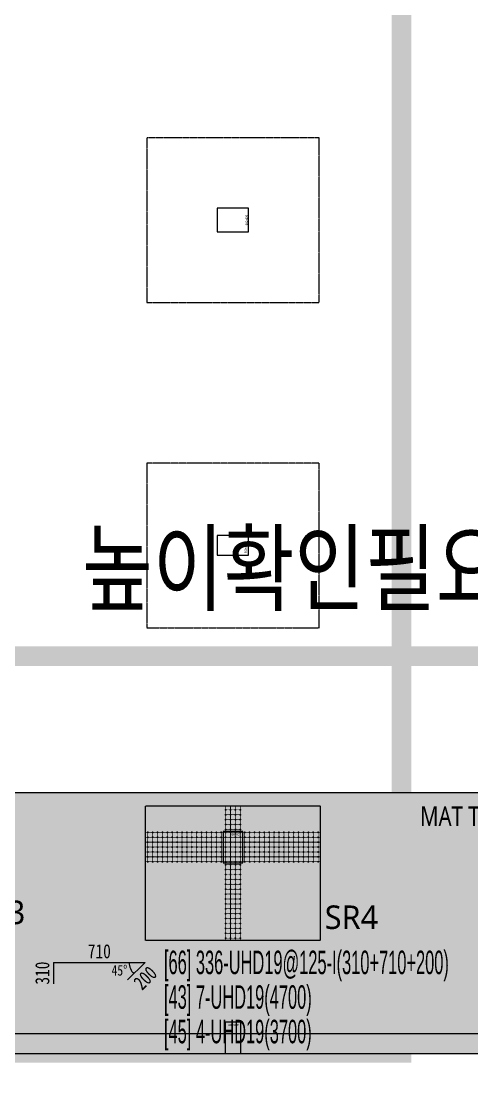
# Model space of a CAD drawing. Header units: millimetres. Extents: x 91591 to 1353697, y 75729 to 160586.
# Drawn here: x 1015871 to 1027379, y 89901 to 116891 of the extents above; entities that cross this region are included whole.
import ezdxf
from ezdxf.enums import TextEntityAlignment as Align

# ---------------------------------------------------------------- set-up
doc = ezdxf.new("R2010")
doc.units = ezdxf.units.MM
for name, pattern in [('H', [1.3, 0.8, -0.5]), ('HID', [2.5, 1.5, -1]), ('HIDDEN', [0.375, 0.25, -0.125])]:
    doc.linetypes.add(name, pattern=pattern)
for name, color, linetype in [('-S_CE', 61, 'Continuous'), ('-S_F', 7, 'Continuous'), ('8', 8, 'Continuous'), ('NX_BarShape', 7, 'Continuous'), ('NX_BARTXT', 7, 'Continuous'), ('NX_D19', 4, 'Continuous'), ('S-FND-TEXT', 7, 'Continuous'), ('S-FND_OUTLINE_지하주차장 기초', 4, 'HID'), ('S-HAT', 252, 'Continuous'), ('S_FND-전단보강-기초 스터럽 표현', 6, 'Continuous'), ('S_FND-전단보강-기초주근 표현', 1, 'Continuous'), ('XR-지하주차장$0$A-CON', 2, 'Continuous'), ('XR-지하주차장$0$AA-COL', 2, 'Continuous'), ('기초', 7, 'Continuous')]:
    doc.layers.add(name, color=color, linetype=linetype)
doc.layers.add('DEFPOINT', color=142, linetype='Continuous', plot=False)
doc.styles.add('BarSetTxt', font='Arial.ttf', dxfattribs={"width": 0.4, "height": 353.85})
doc.styles.add('EST', font='')
doc.styles.add('XR-지하주차장$0$Standard', font='arial.ttf')
doc.styles.add('맑은고딕', font='malgun.ttf')
doc.styles.get('EST').set_extended_font_data('HYHeadLine-Medium')

# ---------------------------------------------------------------- blocks, each defined once
blk = doc.blocks.new('zw$D357')
at = {"layer": 'S-HAT'}
h = blk.add_hatch(dxfattribs=at)
h.set_pattern_fill('GRASS', color=256, scale=20)
h.set_pattern_definition([(90, (-331308.68, 2741039.9), (-359.21, 359.21), [95.25, -623.17]), (45, (-331308.7, 2741039.9), (-359.210245, 359.210245), [95.25, -412.75]), (135, (-331308.7, 2741039.9), (-359.210245, -359.210245), [95.25, -412.75])])
h.paths.add_polyline_path([(-65008, -55192), (-61014, -48545), (-9370, -48545), (-5377, -55192)])
at = {"layer": '-S_F', "linetype": 'HIDDEN', "lineweight": -3}
for points in [[(-19610, -31828), (-19610, -36028), (-15210, -36028), (-15210, -31828)], [(-19608, -40128), (-19608, -44328), (-15208, -44328), (-15208, -40128)]]:
    blk.add_lwpolyline(points, close=True, dxfattribs=at)
at = {"layer": 'S-FND_OUTLINE_지하주차장 기초'}
blk.add_lwpolyline([(-9370, -48545), (-61014, -48545), (-65008, -55192), (-5377, -55192)], close=True, dxfattribs=at)
at = {"layer": 'XR-지하주차장$0$A-CON'}
for p, q in [((-2750, -54692), (-36610, -54692)), ((-70457, -55192), (0, -55192))]:
    blk.add_line(p, q, dxfattribs=at)
at = {"layer": 'XR-지하주차장$0$AA-COL'}
for points in [[(-17010, -34227), (-17010, -33627), (-17810, -33627), (-17810, -34227)], [(-17010, -42477), (-17010, -41977), (-17810, -41977), (-17810, -42477)], [(-17160, -49527), (-17660, -49527), (-17660, -50327), (-17160, -50327)], [(-17210, -54392), (-17610, -54392), (-17610, -55192), (-17210, -55192)]]:
    blk.add_lwpolyline(points, close=True, dxfattribs=at)
at = {"layer": '기초', "color": 6, "linetype": 'HID', "ltscale": 3, "const_width": 500}
blk.add_lwpolyline([(-56498, -55179), (-56498, -13109), (-51183, -13099), (-51183, -15035), (-51183, -15035), (-51183, -15047), (-37285, -15025), (-37298, -6685), (-14910, -6684), (-14910, -24464), (-14910, -24464), (-14910, -24477), (-13109, -24477), (-13109, -55179)], close=True, dxfattribs=at)
at = {"layer": 'Defpoints', "color": 1, "style": 'XR-지하주차장$0$Standard'}
blk.add_text('600x800', height=50, rotation=90, dxfattribs=at).set_placement((-17060, -33927), align=Align.MIDDLE)
at = {"layer": 'Defpoints', "style": 'XR-지하주차장$0$Standard'}
for s, rotation, p in [('500x800', 90, (-17060, -42427)), ('500x800', 180, (-17210, -49577)), ('400x800', 180, (-17260, -54442))]:
    blk.add_text(s, height=50, rotation=rotation, dxfattribs=at).set_placement(p)
blk = doc.blocks.new('zw$B4B4')
at = {"layer": '-S_CE', "linetype": 'H', "lineweight": -2}
blk.add_lwpolyline([(23064.3, -3245.9), (27524.3, -3245.9), (27524.3, -6675.9), (23064.3, -6675.9)], close=True, dxfattribs=at)
blk.add_lwpolyline([(23064.3, -3245.9), (27524.3, -3245.9), (27524.3, -6675.9), (23064.3, -6675.9)], close=True, dxfattribs=at)
at = {"layer": 'S_FND-전단보강-기초 스터럽 표현', "color": 6, "linetype": 'H', "lineweight": -3, "ltscale": 0.2, "const_width": 16}
for points in [[(25086.8, -3345.9), (25501.8, -3345.9)], [(25086.8, -3470.9), (25501.8, -3470.9)], [(25086.8, -3595.9), (25501.8, -3595.9)], [(25086.8, -3720.9), (25501.8, -3720.9)], [(23119.3, -4690.9), (23119.3, -3900.9)], [(23244.3, -4690.9), (23244.3, -3900.9)], [(23369.3, -4690.9), (23369.3, -3900.9)], [(23494.3, -4690.9), (23494.3, -3900.9)], [(23619.3, -4690.9), (23619.3, -3900.9)], [(23744.3, -4690.9), (23744.3, -3900.9)], [(23869.3, -4690.9), (23869.3, -3900.9)], [(23994.3, -4690.9), (23994.3, -3900.9)], [(24119.3, -4690.9), (24119.3, -3900.9)], [(24244.3, -4690.9), (24244.3, -3900.9)], [(24369.3, -4690.9), (24369.3, -3900.9)], [(24494.3, -4690.9), (24494.3, -3900.9)], [(24619.3, -4690.9), (24619.3, -3900.9)], [(24744.3, -4690.9), (24744.3, -3900.9)], [(24869.3, -4690.9), (24869.3, -3900.9)], [(24994.3, -4690.9), (24994.3, -3900.9)], [(25086.8, -3845.9), (25501.8, -3845.9)], [(25594.3, -3900.9), (25594.3, -4690.9)], [(25719.3, -3900.9), (25719.3, -4690.9)], [(25844.3, -3900.9), (25844.3, -4690.9)], [(25969.3, -3900.9), (25969.3, -4690.9)], [(26094.3, -3900.9), (26094.3, -4690.9)], [(26219.3, -3900.9), (26219.3, -4690.9)], [(26344.3, -3900.9), (26344.3, -4690.9)], [(26469.3, -3900.9), (26469.3, -4690.9)], [(26594.3, -3900.9), (26594.3, -4690.9)], [(26719.3, -3900.9), (26719.3, -4690.9)], [(26844.3, -3900.9), (26844.3, -4690.9)], [(26969.3, -3900.9), (26969.3, -4690.9)], [(27094.3, -3900.9), (27094.3, -4690.9)], [(27219.3, -3900.9), (27219.3, -4690.9)], [(27344.3, -3900.9), (27344.3, -4690.9)], [(27469.3, -3900.9), (27469.3, -4690.9)], [(25501.8, -4745.9), (25086.8, -4745.9)], [(25501.8, -4870.9), (25086.8, -4870.9)], [(25501.8, -4995.9), (25086.8, -4995.9)], [(25501.8, -5120.9), (25086.8, -5120.9)], [(25501.8, -5245.9), (25086.8, -5245.9)], [(25501.8, -5370.9), (25086.8, -5370.9)], [(25501.8, -5495.9), (25086.8, -5495.9)], [(25501.8, -5620.9), (25086.8, -5620.9)], [(25501.8, -5745.9), (25086.8, -5745.9)], [(25501.8, -5870.9), (25086.8, -5870.9)], [(25501.8, -5995.9), (25086.8, -5995.9)], [(25501.8, -6120.9), (25086.8, -6120.9)], [(25501.8, -6245.9), (25086.8, -6245.9)], [(25501.8, -6370.9), (25086.8, -6370.9)], [(25501.8, -6495.9), (25086.8, -6495.9)], [(25501.8, -6620.9), (25086.8, -6620.9)]]:
    blk.add_lwpolyline(points, dxfattribs=at)
at = {"layer": 'S_FND-전단보강-기초주근 표현', "linetype": 'ByBlock', "lineweight": -2, "const_width": 19}
for points in [[(25106.8, -6675.9), (25106.8, -3245.9)], [(25231.8, -6675.9), (25231.8, -3245.9)], [(25356.8, -6675.9), (25356.8, -3245.9)], [(25481.8, -6675.9), (25481.8, -3245.9)]]:
    blk.add_lwpolyline(points, dxfattribs=at)
at = {"layer": 'S_FND-전단보강-기초주근 표현', "lineweight": -3, "const_width": 19}
for points in [[(27524.3, -3920.9), (23064.3, -3920.9)], [(27524.3, -4045.9), (23064.3, -4045.9)], [(27524.3, -4170.9), (23064.3, -4170.9)], [(27524.3, -4295.9), (23064.3, -4295.9)], [(27524.3, -4420.9), (23064.3, -4420.9)], [(27524.3, -4545.9), (23064.3, -4545.9)], [(27524.3, -4670.9), (23064.3, -4670.9)]]:
    blk.add_lwpolyline(points, dxfattribs=at)
blk = doc.blocks.new('zw$60B5')
at = {"layer": 'S-FND-TEXT', "linetype": 'ByBlock', "lineweight": -2, "style": '맑은고딕'}
for s, p in [('SR3', (23466, -8118)), ('SR4', (32475, -8240))]:
    blk.add_text(s, height=600, rotation=360, dxfattribs=at).set_placement(p, align=Align.MIDDLE_CENTER)
blk = doc.blocks.new('2026-3-27-16-34-14-0-Shape1009+310+710+200+45')
at = {"layer": 'NX_BarShape', "color": 7}
for p, q in [((750, 666.666667), (750, 366.666667)), ((750, 666.666667), (2050, 666.666667)), ((2050, 666.666667), (1801.772331, 419.92181))]:
    blk.add_line(p, q, dxfattribs=at)
at = {"layer": 'NX_BarShape', "color": 3}
blk.add_arc((2050, 666.666667), 226.930561, 180.0000198478, 224.8283523304, dxfattribs=at)
at = {"layer": 'NX_BarShape', "color": 7, "width": 0.8}
blk.add_text('710', height=200, dxfattribs=at).set_placement((1400, 666.666667), align=Align.BOTTOM_CENTER)
blk.add_text('310', height=200, rotation=90, dxfattribs=at).set_placement((750, 516.666667), align=Align.BOTTOM_CENTER)
at = {"layer": 'NX_BarShape', "color": 3, "width": 0.8}
blk.add_text('45°', height=150, dxfattribs=at).set_placement((1797.543224, 630.931571), align=Align.TOP_RIGHT)
at = {"layer": 'NX_BarShape', "color": 7, "width": 0.8}
blk.add_text('200', height=200, rotation=45, dxfattribs=at).set_placement((1979.778286, 519.725718), align=Align.TOP_CENTER)
blk = doc.blocks.new('2026-3-27-16-34-14-0-0')
at = {"layer": 'NX_BarShape'}
blk.add_blockref('2026-3-27-16-34-14-0-Shape1009+310+710+200+45', (0, 0), dxfattribs=at)

msp = doc.modelspace()

# ---------------------------------------------------------------- linework, layer by layer
at = {"layer": 'DEFPOINT', "color": 1, "const_width": 500}
msp.add_lwpolyline([(979316.3, 100684.5), (1030201, 100684.5), (1030201, 87195.1), (979316.3, 87195.1)], close=True, dxfattribs=at)
at = {"layer": 'NX_D19', "color": 4, "const_width": 25}
for points in [[(1021079.4, 96765.2, 1), (1021104.4, 96765.2, 1), (1021079.4, 96765.2)], [(1021079.4, 96640.2, 1), (1021104.4, 96640.2, 1), (1021079.4, 96640.2)], [(1021204.4, 96765.2, 1), (1021229.4, 96765.2, 1), (1021204.4, 96765.2)], [(1021204.4, 96640.2, 1), (1021229.4, 96640.2, 1), (1021204.4, 96640.2)], [(1021329.4, 96765.2, 1), (1021354.4, 96765.2, 1), (1021329.4, 96765.2)], [(1021329.4, 96640.2, 1), (1021354.4, 96640.2, 1), (1021329.4, 96640.2)], [(1021454.4, 96765.2, 1), (1021479.4, 96765.2, 1), (1021454.4, 96765.2)], [(1021454.4, 96640.2, 1), (1021479.4, 96640.2, 1), (1021454.4, 96640.2)], [(1021079.4, 96515.2, 1), (1021104.4, 96515.2, 1), (1021079.4, 96515.2)], [(1021079.4, 96390.2, 1), (1021104.4, 96390.2, 1), (1021079.4, 96390.2)], [(1021204.4, 96515.2, 1), (1021229.4, 96515.2, 1), (1021204.4, 96515.2)], [(1021204.4, 96390.2, 1), (1021229.4, 96390.2, 1), (1021204.4, 96390.2)], [(1021329.4, 96515.2, 1), (1021354.4, 96515.2, 1), (1021329.4, 96515.2)], [(1021329.4, 96390.2, 1), (1021354.4, 96390.2, 1), (1021329.4, 96390.2)], [(1021454.4, 96515.2, 1), (1021479.4, 96515.2, 1), (1021454.4, 96515.2)], [(1021454.4, 96390.2, 1), (1021479.4, 96390.2, 1), (1021454.4, 96390.2)], [(1019091.9, 96190.2, 1), (1019116.9, 96190.2, 1), (1019091.9, 96190.2)], [(1019091.9, 96065.2, 1), (1019116.9, 96065.2, 1), (1019091.9, 96065.2)], [(1019216.9, 96190.2, 1), (1019241.9, 96190.2, 1), (1019216.9, 96190.2)], [(1019216.9, 96065.2, 1), (1019241.9, 96065.2, 1), (1019216.9, 96065.2)], [(1019341.9, 96190.2, 1), (1019366.9, 96190.2, 1), (1019341.9, 96190.2)], [(1019341.9, 96065.2, 1), (1019366.9, 96065.2, 1), (1019341.9, 96065.2)], [(1019466.9, 96190.2, 1), (1019491.9, 96190.2, 1), (1019466.9, 96190.2)], [(1019466.9, 96065.2, 1), (1019491.9, 96065.2, 1), (1019466.9, 96065.2)], [(1019591.9, 96190.2, 1), (1019616.9, 96190.2, 1), (1019591.9, 96190.2)], [(1019591.9, 96065.2, 1), (1019616.9, 96065.2, 1), (1019591.9, 96065.2)], [(1019716.9, 96190.2, 1), (1019741.9, 96190.2, 1), (1019716.9, 96190.2)], [(1019716.9, 96065.2, 1), (1019741.9, 96065.2, 1), (1019716.9, 96065.2)], [(1019841.9, 96190.2, 1), (1019866.9, 96190.2, 1), (1019841.9, 96190.2)], [(1019841.9, 96065.2, 1), (1019866.9, 96065.2, 1), (1019841.9, 96065.2)], [(1019966.9, 96190.2, 1), (1019991.9, 96190.2, 1), (1019966.9, 96190.2)], [(1019966.9, 96065.2, 1), (1019991.9, 96065.2, 1), (1019966.9, 96065.2)], [(1020091.9, 96190.2, 1), (1020116.9, 96190.2, 1), (1020091.9, 96190.2)], [(1020091.9, 96065.2, 1), (1020116.9, 96065.2, 1), (1020091.9, 96065.2)], [(1020216.9, 96190.2, 1), (1020241.9, 96190.2, 1), (1020216.9, 96190.2)], [(1020216.9, 96065.2, 1), (1020241.9, 96065.2, 1), (1020216.9, 96065.2)], [(1020341.9, 96190.2, 1), (1020366.9, 96190.2, 1), (1020341.9, 96190.2)], [(1020341.9, 96065.2, 1), (1020366.9, 96065.2, 1), (1020341.9, 96065.2)], [(1020466.9, 96190.2, 1), (1020491.9, 96190.2, 1), (1020466.9, 96190.2)], [(1020466.9, 96065.2, 1), (1020491.9, 96065.2, 1), (1020466.9, 96065.2)], [(1020591.9, 96190.2, 1), (1020616.9, 96190.2, 1), (1020591.9, 96190.2)], [(1020591.9, 96065.2, 1), (1020616.9, 96065.2, 1), (1020591.9, 96065.2)], [(1020716.9, 96190.2, 1), (1020741.9, 96190.2, 1), (1020716.9, 96190.2)], [(1020716.9, 96065.2, 1), (1020741.9, 96065.2, 1), (1020716.9, 96065.2)], [(1020841.9, 96190.2, 1), (1020866.9, 96190.2, 1), (1020841.9, 96190.2)], [(1020841.9, 96065.2, 1), (1020866.9, 96065.2, 1), (1020841.9, 96065.2)], [(1020966.9, 96190.2, 1), (1020991.9, 96190.2, 1), (1020966.9, 96190.2)], [(1020966.9, 96065.2, 1), (1020991.9, 96065.2, 1), (1020966.9, 96065.2)], [(1021079.4, 96265.2, 1), (1021104.4, 96265.2, 1), (1021079.4, 96265.2)], [(1021079.4, 96190.2, 1), (1021104.4, 96190.2, 1), (1021079.4, 96190.2)], [(1021079.4, 96065.2, 1), (1021104.4, 96065.2, 1), (1021079.4, 96065.2)], [(1021204.4, 96265.2, 1), (1021229.4, 96265.2, 1), (1021204.4, 96265.2)], [(1021204.4, 96190.2, 1), (1021229.4, 96190.2, 1), (1021204.4, 96190.2)], [(1021204.4, 96065.2, 1), (1021229.4, 96065.2, 1), (1021204.4, 96065.2)], [(1021329.4, 96265.2, 1), (1021354.4, 96265.2, 1), (1021329.4, 96265.2)], [(1021329.4, 96190.2, 1), (1021354.4, 96190.2, 1), (1021329.4, 96190.2)], [(1021329.4, 96065.2, 1), (1021354.4, 96065.2, 1), (1021329.4, 96065.2)], [(1021454.4, 96265.2, 1), (1021479.4, 96265.2, 1), (1021454.4, 96265.2)], [(1021454.4, 96190.2, 1), (1021479.4, 96190.2, 1), (1021454.4, 96190.2)], [(1021454.4, 96065.2, 1), (1021479.4, 96065.2, 1), (1021454.4, 96065.2)], [(1021566.9, 96190.2, 1), (1021591.9, 96190.2, 1), (1021566.9, 96190.2)], [(1021566.9, 96065.2, 1), (1021591.9, 96065.2, 1), (1021566.9, 96065.2)], [(1021691.9, 96190.2, 1), (1021716.9, 96190.2, 1), (1021691.9, 96190.2)], [(1021691.9, 96065.2, 1), (1021716.9, 96065.2, 1), (1021691.9, 96065.2)], [(1021816.9, 96190.2, 1), (1021841.9, 96190.2, 1), (1021816.9, 96190.2)], [(1021816.9, 96065.2, 1), (1021841.9, 96065.2, 1), (1021816.9, 96065.2)], [(1021941.9, 96190.2, 1), (1021966.9, 96190.2, 1), (1021941.9, 96190.2)], [(1021941.9, 96065.2, 1), (1021966.9, 96065.2, 1), (1021941.9, 96065.2)], [(1022066.9, 96190.2, 1), (1022091.9, 96190.2, 1), (1022066.9, 96190.2)], [(1022066.9, 96065.2, 1), (1022091.9, 96065.2, 1), (1022066.9, 96065.2)], [(1022191.9, 96190.2, 1), (1022216.9, 96190.2, 1), (1022191.9, 96190.2)], [(1022191.9, 96065.2, 1), (1022216.9, 96065.2, 1), (1022191.9, 96065.2)], [(1022316.9, 96190.2, 1), (1022341.9, 96190.2, 1), (1022316.9, 96190.2)], [(1022316.9, 96065.2, 1), (1022341.9, 96065.2, 1), (1022316.9, 96065.2)], [(1022441.9, 96190.2, 1), (1022466.9, 96190.2, 1), (1022441.9, 96190.2)], [(1022441.9, 96065.2, 1), (1022466.9, 96065.2, 1), (1022441.9, 96065.2)], [(1022566.9, 96190.2, 1), (1022591.9, 96190.2, 1), (1022566.9, 96190.2)], [(1022566.9, 96065.2, 1), (1022591.9, 96065.2, 1), (1022566.9, 96065.2)], [(1022691.9, 96190.2, 1), (1022716.9, 96190.2, 1), (1022691.9, 96190.2)], [(1022691.9, 96065.2, 1), (1022716.9, 96065.2, 1), (1022691.9, 96065.2)], [(1022816.9, 96190.2, 1), (1022841.9, 96190.2, 1), (1022816.9, 96190.2)], [(1022816.9, 96065.2, 1), (1022841.9, 96065.2, 1), (1022816.9, 96065.2)], [(1022941.9, 96190.2, 1), (1022966.9, 96190.2, 1), (1022941.9, 96190.2)], [(1022941.9, 96065.2, 1), (1022966.9, 96065.2, 1), (1022941.9, 96065.2)], [(1023066.9, 96190.2, 1), (1023091.9, 96190.2, 1), (1023066.9, 96190.2)], [(1023066.9, 96065.2, 1), (1023091.9, 96065.2, 1), (1023066.9, 96065.2)], [(1023191.9, 96190.2, 1), (1023216.9, 96190.2, 1), (1023191.9, 96190.2)], [(1023191.9, 96065.2, 1), (1023216.9, 96065.2, 1), (1023191.9, 96065.2)], [(1023316.9, 96190.2, 1), (1023341.9, 96190.2, 1), (1023316.9, 96190.2)], [(1023316.9, 96065.2, 1), (1023341.9, 96065.2, 1), (1023316.9, 96065.2)], [(1023441.9, 96190.2, 1), (1023466.9, 96190.2, 1), (1023441.9, 96190.2)], [(1023441.9, 96065.2, 1), (1023466.9, 96065.2, 1), (1023441.9, 96065.2)], [(1019091.9, 95940.2, 1), (1019116.9, 95940.2, 1), (1019091.9, 95940.2)], [(1019091.9, 95815.2, 1), (1019116.9, 95815.2, 1), (1019091.9, 95815.2)], [(1019216.9, 95940.2, 1), (1019241.9, 95940.2, 1), (1019216.9, 95940.2)], [(1019216.9, 95815.2, 1), (1019241.9, 95815.2, 1), (1019216.9, 95815.2)], [(1019341.9, 95940.2, 1), (1019366.9, 95940.2, 1), (1019341.9, 95940.2)], [(1019341.9, 95815.2, 1), (1019366.9, 95815.2, 1), (1019341.9, 95815.2)], [(1019466.9, 95940.2, 1), (1019491.9, 95940.2, 1), (1019466.9, 95940.2)], [(1019466.9, 95815.2, 1), (1019491.9, 95815.2, 1), (1019466.9, 95815.2)], [(1019591.9, 95940.2, 1), (1019616.9, 95940.2, 1), (1019591.9, 95940.2)], [(1019591.9, 95815.2, 1), (1019616.9, 95815.2, 1), (1019591.9, 95815.2)], [(1019716.9, 95940.2, 1), (1019741.9, 95940.2, 1), (1019716.9, 95940.2)], [(1019716.9, 95815.2, 1), (1019741.9, 95815.2, 1), (1019716.9, 95815.2)], [(1019841.9, 95940.2, 1), (1019866.9, 95940.2, 1), (1019841.9, 95940.2)], [(1019841.9, 95815.2, 1), (1019866.9, 95815.2, 1), (1019841.9, 95815.2)], [(1019966.9, 95940.2, 1), (1019991.9, 95940.2, 1), (1019966.9, 95940.2)], [(1019966.9, 95815.2, 1), (1019991.9, 95815.2, 1), (1019966.9, 95815.2)], [(1020091.9, 95940.2, 1), (1020116.9, 95940.2, 1), (1020091.9, 95940.2)], [(1020091.9, 95815.2, 1), (1020116.9, 95815.2, 1), (1020091.9, 95815.2)], [(1020216.9, 95940.2, 1), (1020241.9, 95940.2, 1), (1020216.9, 95940.2)], [(1020216.9, 95815.2, 1), (1020241.9, 95815.2, 1), (1020216.9, 95815.2)], [(1020341.9, 95940.2, 1), (1020366.9, 95940.2, 1), (1020341.9, 95940.2)], [(1020341.9, 95815.2, 1), (1020366.9, 95815.2, 1), (1020341.9, 95815.2)], [(1020466.9, 95940.2, 1), (1020491.9, 95940.2, 1), (1020466.9, 95940.2)], [(1020466.9, 95815.2, 1), (1020491.9, 95815.2, 1), (1020466.9, 95815.2)], [(1020591.9, 95940.2, 1), (1020616.9, 95940.2, 1), (1020591.9, 95940.2)], [(1020591.9, 95815.2, 1), (1020616.9, 95815.2, 1), (1020591.9, 95815.2)], [(1020716.9, 95940.2, 1), (1020741.9, 95940.2, 1), (1020716.9, 95940.2)], [(1020716.9, 95815.2, 1), (1020741.9, 95815.2, 1), (1020716.9, 95815.2)], [(1020841.9, 95940.2, 1), (1020866.9, 95940.2, 1), (1020841.9, 95940.2)], [(1020841.9, 95815.2, 1), (1020866.9, 95815.2, 1), (1020841.9, 95815.2)], [(1020966.9, 95940.2, 1), (1020991.9, 95940.2, 1), (1020966.9, 95940.2)], [(1020966.9, 95815.2, 1), (1020991.9, 95815.2, 1), (1020966.9, 95815.2)], [(1021079.4, 95940.2, 1), (1021104.4, 95940.2, 1), (1021079.4, 95940.2)], [(1021079.4, 95815.2, 1), (1021104.4, 95815.2, 1), (1021079.4, 95815.2)], [(1021204.4, 95940.2, 1), (1021229.4, 95940.2, 1), (1021204.4, 95940.2)], [(1021204.4, 95815.2, 1), (1021229.4, 95815.2, 1), (1021204.4, 95815.2)], [(1021329.4, 95940.2, 1), (1021354.4, 95940.2, 1), (1021329.4, 95940.2)], [(1021329.4, 95815.2, 1), (1021354.4, 95815.2, 1), (1021329.4, 95815.2)], [(1021454.4, 95940.2, 1), (1021479.4, 95940.2, 1), (1021454.4, 95940.2)], [(1021454.4, 95815.2, 1), (1021479.4, 95815.2, 1), (1021454.4, 95815.2)], [(1021566.9, 95940.2, 1), (1021591.9, 95940.2, 1), (1021566.9, 95940.2)], [(1021566.9, 95815.2, 1), (1021591.9, 95815.2, 1), (1021566.9, 95815.2)], [(1021691.9, 95940.2, 1), (1021716.9, 95940.2, 1), (1021691.9, 95940.2)], [(1021691.9, 95815.2, 1), (1021716.9, 95815.2, 1), (1021691.9, 95815.2)], [(1021816.9, 95940.2, 1), (1021841.9, 95940.2, 1), (1021816.9, 95940.2)], [(1021816.9, 95815.2, 1), (1021841.9, 95815.2, 1), (1021816.9, 95815.2)], [(1021941.9, 95940.2, 1), (1021966.9, 95940.2, 1), (1021941.9, 95940.2)], [(1021941.9, 95815.2, 1), (1021966.9, 95815.2, 1), (1021941.9, 95815.2)], [(1022066.9, 95940.2, 1), (1022091.9, 95940.2, 1), (1022066.9, 95940.2)], [(1022066.9, 95815.2, 1), (1022091.9, 95815.2, 1), (1022066.9, 95815.2)], [(1022191.9, 95940.2, 1), (1022216.9, 95940.2, 1), (1022191.9, 95940.2)], [(1022191.9, 95815.2, 1), (1022216.9, 95815.2, 1), (1022191.9, 95815.2)], [(1022316.9, 95940.2, 1), (1022341.9, 95940.2, 1), (1022316.9, 95940.2)], [(1022316.9, 95815.2, 1), (1022341.9, 95815.2, 1), (1022316.9, 95815.2)], [(1022441.9, 95940.2, 1), (1022466.9, 95940.2, 1), (1022441.9, 95940.2)], [(1022441.9, 95815.2, 1), (1022466.9, 95815.2, 1), (1022441.9, 95815.2)], [(1022566.9, 95940.2, 1), (1022591.9, 95940.2, 1), (1022566.9, 95940.2)], [(1022566.9, 95815.2, 1), (1022591.9, 95815.2, 1), (1022566.9, 95815.2)], [(1022691.9, 95940.2, 1), (1022716.9, 95940.2, 1), (1022691.9, 95940.2)], [(1022691.9, 95815.2, 1), (1022716.9, 95815.2, 1), (1022691.9, 95815.2)], [(1022816.9, 95940.2, 1), (1022841.9, 95940.2, 1), (1022816.9, 95940.2)], [(1022816.9, 95815.2, 1), (1022841.9, 95815.2, 1), (1022816.9, 95815.2)], [(1022941.9, 95940.2, 1), (1022966.9, 95940.2, 1), (1022941.9, 95940.2)], [(1022941.9, 95815.2, 1), (1022966.9, 95815.2, 1), (1022941.9, 95815.2)], [(1023066.9, 95940.2, 1), (1023091.9, 95940.2, 1), (1023066.9, 95940.2)], [(1023066.9, 95815.2, 1), (1023091.9, 95815.2, 1), (1023066.9, 95815.2)], [(1023191.9, 95940.2, 1), (1023216.9, 95940.2, 1), (1023191.9, 95940.2)], [(1023191.9, 95815.2, 1), (1023216.9, 95815.2, 1), (1023191.9, 95815.2)], [(1023316.9, 95940.2, 1), (1023341.9, 95940.2, 1), (1023316.9, 95940.2)], [(1023316.9, 95815.2, 1), (1023341.9, 95815.2, 1), (1023316.9, 95815.2)], [(1023441.9, 95940.2, 1), (1023466.9, 95940.2, 1), (1023441.9, 95940.2)], [(1023441.9, 95815.2, 1), (1023466.9, 95815.2, 1), (1023441.9, 95815.2)], [(1019091.9, 95690.2, 1), (1019116.9, 95690.2, 1), (1019091.9, 95690.2)], [(1019091.9, 95565.2, 1), (1019116.9, 95565.2, 1), (1019091.9, 95565.2)], [(1019216.9, 95690.2, 1), (1019241.9, 95690.2, 1), (1019216.9, 95690.2)], [(1019216.9, 95565.2, 1), (1019241.9, 95565.2, 1), (1019216.9, 95565.2)], [(1019341.9, 95690.2, 1), (1019366.9, 95690.2, 1), (1019341.9, 95690.2)], [(1019341.9, 95565.2, 1), (1019366.9, 95565.2, 1), (1019341.9, 95565.2)], [(1019466.9, 95690.2, 1), (1019491.9, 95690.2, 1), (1019466.9, 95690.2)], [(1019466.9, 95565.2, 1), (1019491.9, 95565.2, 1), (1019466.9, 95565.2)], [(1019591.9, 95690.2, 1), (1019616.9, 95690.2, 1), (1019591.9, 95690.2)], [(1019591.9, 95565.2, 1), (1019616.9, 95565.2, 1), (1019591.9, 95565.2)], [(1019716.9, 95690.2, 1), (1019741.9, 95690.2, 1), (1019716.9, 95690.2)], [(1019716.9, 95565.2, 1), (1019741.9, 95565.2, 1), (1019716.9, 95565.2)], [(1019841.9, 95690.2, 1), (1019866.9, 95690.2, 1), (1019841.9, 95690.2)], [(1019841.9, 95565.2, 1), (1019866.9, 95565.2, 1), (1019841.9, 95565.2)], [(1019966.9, 95690.2, 1), (1019991.9, 95690.2, 1), (1019966.9, 95690.2)], [(1019966.9, 95565.2, 1), (1019991.9, 95565.2, 1), (1019966.9, 95565.2)], [(1020091.9, 95690.2, 1), (1020116.9, 95690.2, 1), (1020091.9, 95690.2)], [(1020091.9, 95565.2, 1), (1020116.9, 95565.2, 1), (1020091.9, 95565.2)], [(1020216.9, 95690.2, 1), (1020241.9, 95690.2, 1), (1020216.9, 95690.2)], [(1020216.9, 95565.2, 1), (1020241.9, 95565.2, 1), (1020216.9, 95565.2)], [(1020341.9, 95690.2, 1), (1020366.9, 95690.2, 1), (1020341.9, 95690.2)], [(1020341.9, 95565.2, 1), (1020366.9, 95565.2, 1), (1020341.9, 95565.2)], [(1020466.9, 95690.2, 1), (1020491.9, 95690.2, 1), (1020466.9, 95690.2)], [(1020466.9, 95565.2, 1), (1020491.9, 95565.2, 1), (1020466.9, 95565.2)], [(1020591.9, 95690.2, 1), (1020616.9, 95690.2, 1), (1020591.9, 95690.2)], [(1020591.9, 95565.2, 1), (1020616.9, 95565.2, 1), (1020591.9, 95565.2)], [(1020716.9, 95690.2, 1), (1020741.9, 95690.2, 1), (1020716.9, 95690.2)], [(1020716.9, 95565.2, 1), (1020741.9, 95565.2, 1), (1020716.9, 95565.2)], [(1020841.9, 95690.2, 1), (1020866.9, 95690.2, 1), (1020841.9, 95690.2)], [(1020841.9, 95565.2, 1), (1020866.9, 95565.2, 1), (1020841.9, 95565.2)], [(1020966.9, 95690.2, 1), (1020991.9, 95690.2, 1), (1020966.9, 95690.2)], [(1020966.9, 95565.2, 1), (1020991.9, 95565.2, 1), (1020966.9, 95565.2)], [(1021079.4, 95690.2, 1), (1021104.4, 95690.2, 1), (1021079.4, 95690.2)], [(1021079.4, 95565.2, 1), (1021104.4, 95565.2, 1), (1021079.4, 95565.2)], [(1021204.4, 95690.2, 1), (1021229.4, 95690.2, 1), (1021204.4, 95690.2)], [(1021204.4, 95565.2, 1), (1021229.4, 95565.2, 1), (1021204.4, 95565.2)], [(1021329.4, 95690.2, 1), (1021354.4, 95690.2, 1), (1021329.4, 95690.2)], [(1021329.4, 95565.2, 1), (1021354.4, 95565.2, 1), (1021329.4, 95565.2)], [(1021454.4, 95690.2, 1), (1021479.4, 95690.2, 1), (1021454.4, 95690.2)], [(1021454.4, 95565.2, 1), (1021479.4, 95565.2, 1), (1021454.4, 95565.2)], [(1021566.9, 95690.2, 1), (1021591.9, 95690.2, 1), (1021566.9, 95690.2)], [(1021566.9, 95565.2, 1), (1021591.9, 95565.2, 1), (1021566.9, 95565.2)], [(1021691.9, 95690.2, 1), (1021716.9, 95690.2, 1), (1021691.9, 95690.2)], [(1021691.9, 95565.2, 1), (1021716.9, 95565.2, 1), (1021691.9, 95565.2)], [(1021816.9, 95690.2, 1), (1021841.9, 95690.2, 1), (1021816.9, 95690.2)], [(1021816.9, 95565.2, 1), (1021841.9, 95565.2, 1), (1021816.9, 95565.2)], [(1021941.9, 95690.2, 1), (1021966.9, 95690.2, 1), (1021941.9, 95690.2)], [(1021941.9, 95565.2, 1), (1021966.9, 95565.2, 1), (1021941.9, 95565.2)], [(1022066.9, 95690.2, 1), (1022091.9, 95690.2, 1), (1022066.9, 95690.2)], [(1022066.9, 95565.2, 1), (1022091.9, 95565.2, 1), (1022066.9, 95565.2)], [(1022191.9, 95690.2, 1), (1022216.9, 95690.2, 1), (1022191.9, 95690.2)], [(1022191.9, 95565.2, 1), (1022216.9, 95565.2, 1), (1022191.9, 95565.2)], [(1022316.9, 95690.2, 1), (1022341.9, 95690.2, 1), (1022316.9, 95690.2)], [(1022316.9, 95565.2, 1), (1022341.9, 95565.2, 1), (1022316.9, 95565.2)], [(1022441.9, 95690.2, 1), (1022466.9, 95690.2, 1), (1022441.9, 95690.2)], [(1022441.9, 95565.2, 1), (1022466.9, 95565.2, 1), (1022441.9, 95565.2)], [(1022566.9, 95690.2, 1), (1022591.9, 95690.2, 1), (1022566.9, 95690.2)], [(1022566.9, 95565.2, 1), (1022591.9, 95565.2, 1), (1022566.9, 95565.2)], [(1022691.9, 95690.2, 1), (1022716.9, 95690.2, 1), (1022691.9, 95690.2)], [(1022691.9, 95565.2, 1), (1022716.9, 95565.2, 1), (1022691.9, 95565.2)], [(1022816.9, 95690.2, 1), (1022841.9, 95690.2, 1), (1022816.9, 95690.2)], [(1022816.9, 95565.2, 1), (1022841.9, 95565.2, 1), (1022816.9, 95565.2)], [(1022941.9, 95690.2, 1), (1022966.9, 95690.2, 1), (1022941.9, 95690.2)], [(1022941.9, 95565.2, 1), (1022966.9, 95565.2, 1), (1022941.9, 95565.2)], [(1023066.9, 95690.2, 1), (1023091.9, 95690.2, 1), (1023066.9, 95690.2)], [(1023066.9, 95565.2, 1), (1023091.9, 95565.2, 1), (1023066.9, 95565.2)], [(1023191.9, 95690.2, 1), (1023216.9, 95690.2, 1), (1023191.9, 95690.2)], [(1023191.9, 95565.2, 1), (1023216.9, 95565.2, 1), (1023191.9, 95565.2)], [(1023316.9, 95690.2, 1), (1023341.9, 95690.2, 1), (1023316.9, 95690.2)], [(1023316.9, 95565.2, 1), (1023341.9, 95565.2, 1), (1023316.9, 95565.2)], [(1023441.9, 95690.2, 1), (1023466.9, 95690.2, 1), (1023441.9, 95690.2)], [(1023441.9, 95565.2, 1), (1023466.9, 95565.2, 1), (1023441.9, 95565.2)], [(1019091.9, 95440.2, 1), (1019116.9, 95440.2, 1), (1019091.9, 95440.2)], [(1019216.9, 95440.2, 1), (1019241.9, 95440.2, 1), (1019216.9, 95440.2)], [(1019341.9, 95440.2, 1), (1019366.9, 95440.2, 1), (1019341.9, 95440.2)], [(1019466.9, 95440.2, 1), (1019491.9, 95440.2, 1), (1019466.9, 95440.2)], [(1019591.9, 95440.2, 1), (1019616.9, 95440.2, 1), (1019591.9, 95440.2)], [(1019716.9, 95440.2, 1), (1019741.9, 95440.2, 1), (1019716.9, 95440.2)], [(1019841.9, 95440.2, 1), (1019866.9, 95440.2, 1), (1019841.9, 95440.2)], [(1019966.9, 95440.2, 1), (1019991.9, 95440.2, 1), (1019966.9, 95440.2)], [(1020091.9, 95440.2, 1), (1020116.9, 95440.2, 1), (1020091.9, 95440.2)], [(1020216.9, 95440.2, 1), (1020241.9, 95440.2, 1), (1020216.9, 95440.2)], [(1020341.9, 95440.2, 1), (1020366.9, 95440.2, 1), (1020341.9, 95440.2)], [(1020466.9, 95440.2, 1), (1020491.9, 95440.2, 1), (1020466.9, 95440.2)], [(1020591.9, 95440.2, 1), (1020616.9, 95440.2, 1), (1020591.9, 95440.2)], [(1020716.9, 95440.2, 1), (1020741.9, 95440.2, 1), (1020716.9, 95440.2)], [(1020841.9, 95440.2, 1), (1020866.9, 95440.2, 1), (1020841.9, 95440.2)], [(1020966.9, 95440.2, 1), (1020991.9, 95440.2, 1), (1020966.9, 95440.2)], [(1021079.4, 95440.2, 1), (1021104.4, 95440.2, 1), (1021079.4, 95440.2)], [(1021079.4, 95365.2, 1), (1021104.4, 95365.2, 1), (1021079.4, 95365.2)], [(1021204.4, 95440.2, 1), (1021229.4, 95440.2, 1), (1021204.4, 95440.2)], [(1021204.4, 95365.2, 1), (1021229.4, 95365.2, 1), (1021204.4, 95365.2)], [(1021329.4, 95440.2, 1), (1021354.4, 95440.2, 1), (1021329.4, 95440.2)], [(1021329.4, 95365.2, 1), (1021354.4, 95365.2, 1), (1021329.4, 95365.2)], [(1021454.4, 95440.2, 1), (1021479.4, 95440.2, 1), (1021454.4, 95440.2)], [(1021454.4, 95365.2, 1), (1021479.4, 95365.2, 1), (1021454.4, 95365.2)], [(1021566.9, 95440.2, 1), (1021591.9, 95440.2, 1), (1021566.9, 95440.2)], [(1021691.9, 95440.2, 1), (1021716.9, 95440.2, 1), (1021691.9, 95440.2)], [(1021816.9, 95440.2, 1), (1021841.9, 95440.2, 1), (1021816.9, 95440.2)], [(1021941.9, 95440.2, 1), (1021966.9, 95440.2, 1), (1021941.9, 95440.2)], [(1022066.9, 95440.2, 1), (1022091.9, 95440.2, 1), (1022066.9, 95440.2)], [(1022191.9, 95440.2, 1), (1022216.9, 95440.2, 1), (1022191.9, 95440.2)], [(1022316.9, 95440.2, 1), (1022341.9, 95440.2, 1), (1022316.9, 95440.2)], [(1022441.9, 95440.2, 1), (1022466.9, 95440.2, 1), (1022441.9, 95440.2)], [(1022566.9, 95440.2, 1), (1022591.9, 95440.2, 1), (1022566.9, 95440.2)], [(1022691.9, 95440.2, 1), (1022716.9, 95440.2, 1), (1022691.9, 95440.2)], [(1022816.9, 95440.2, 1), (1022841.9, 95440.2, 1), (1022816.9, 95440.2)], [(1022941.9, 95440.2, 1), (1022966.9, 95440.2, 1), (1022941.9, 95440.2)], [(1023066.9, 95440.2, 1), (1023091.9, 95440.2, 1), (1023066.9, 95440.2)], [(1023191.9, 95440.2, 1), (1023216.9, 95440.2, 1), (1023191.9, 95440.2)], [(1023316.9, 95440.2, 1), (1023341.9, 95440.2, 1), (1023316.9, 95440.2)], [(1023441.9, 95440.2, 1), (1023466.9, 95440.2, 1), (1023441.9, 95440.2)], [(1021079.4, 95240.2, 1), (1021104.4, 95240.2, 1), (1021079.4, 95240.2)], [(1021079.4, 95115.2, 1), (1021104.4, 95115.2, 1), (1021079.4, 95115.2)], [(1021079.4, 94990.2, 1), (1021104.4, 94990.2, 1), (1021079.4, 94990.2)], [(1021204.4, 95240.2, 1), (1021229.4, 95240.2, 1), (1021204.4, 95240.2)], [(1021204.4, 95115.2, 1), (1021229.4, 95115.2, 1), (1021204.4, 95115.2)], [(1021204.4, 94990.2, 1), (1021229.4, 94990.2, 1), (1021204.4, 94990.2)], [(1021329.4, 95240.2, 1), (1021354.4, 95240.2, 1), (1021329.4, 95240.2)], [(1021329.4, 95115.2, 1), (1021354.4, 95115.2, 1), (1021329.4, 95115.2)], [(1021329.4, 94990.2, 1), (1021354.4, 94990.2, 1), (1021329.4, 94990.2)], [(1021454.4, 95240.2, 1), (1021479.4, 95240.2, 1), (1021454.4, 95240.2)], [(1021454.4, 95115.2, 1), (1021479.4, 95115.2, 1), (1021454.4, 95115.2)], [(1021454.4, 94990.2, 1), (1021479.4, 94990.2, 1), (1021454.4, 94990.2)], [(1021079.4, 94865.2, 1), (1021104.4, 94865.2, 1), (1021079.4, 94865.2)], [(1021079.4, 94740.2, 1), (1021104.4, 94740.2, 1), (1021079.4, 94740.2)], [(1021204.4, 94865.2, 1), (1021229.4, 94865.2, 1), (1021204.4, 94865.2)], [(1021204.4, 94740.2, 1), (1021229.4, 94740.2, 1), (1021204.4, 94740.2)], [(1021329.4, 94865.2, 1), (1021354.4, 94865.2, 1), (1021329.4, 94865.2)], [(1021329.4, 94740.2, 1), (1021354.4, 94740.2, 1), (1021329.4, 94740.2)], [(1021454.4, 94865.2, 1), (1021479.4, 94865.2, 1), (1021454.4, 94865.2)], [(1021454.4, 94740.2, 1), (1021479.4, 94740.2, 1), (1021454.4, 94740.2)], [(1021079.4, 94615.2, 1), (1021104.4, 94615.2, 1), (1021079.4, 94615.2)], [(1021079.4, 94490.2, 1), (1021104.4, 94490.2, 1), (1021079.4, 94490.2)], [(1021204.4, 94615.2, 1), (1021229.4, 94615.2, 1), (1021204.4, 94615.2)], [(1021204.4, 94490.2, 1), (1021229.4, 94490.2, 1), (1021204.4, 94490.2)], [(1021329.4, 94615.2, 1), (1021354.4, 94615.2, 1), (1021329.4, 94615.2)], [(1021329.4, 94490.2, 1), (1021354.4, 94490.2, 1), (1021329.4, 94490.2)], [(1021454.4, 94615.2, 1), (1021479.4, 94615.2, 1), (1021454.4, 94615.2)], [(1021454.4, 94490.2, 1), (1021479.4, 94490.2, 1), (1021454.4, 94490.2)], [(1021079.4, 94365.2, 1), (1021104.4, 94365.2, 1), (1021079.4, 94365.2)], [(1021079.4, 94240.2, 1), (1021104.4, 94240.2, 1), (1021079.4, 94240.2)], [(1021204.4, 94365.2, 1), (1021229.4, 94365.2, 1), (1021204.4, 94365.2)], [(1021204.4, 94240.2, 1), (1021229.4, 94240.2, 1), (1021204.4, 94240.2)], [(1021329.4, 94365.2, 1), (1021354.4, 94365.2, 1), (1021329.4, 94365.2)], [(1021329.4, 94240.2, 1), (1021354.4, 94240.2, 1), (1021329.4, 94240.2)], [(1021454.4, 94365.2, 1), (1021479.4, 94365.2, 1), (1021454.4, 94365.2)], [(1021454.4, 94240.2, 1), (1021479.4, 94240.2, 1), (1021454.4, 94240.2)], [(1021079.4, 94115.2, 1), (1021104.4, 94115.2, 1), (1021079.4, 94115.2)], [(1021079.4, 93990.2, 1), (1021104.4, 93990.2, 1), (1021079.4, 93990.2)], [(1021204.4, 94115.2, 1), (1021229.4, 94115.2, 1), (1021204.4, 94115.2)], [(1021204.4, 93990.2, 1), (1021229.4, 93990.2, 1), (1021204.4, 93990.2)], [(1021329.4, 94115.2, 1), (1021354.4, 94115.2, 1), (1021329.4, 94115.2)], [(1021329.4, 93990.2, 1), (1021354.4, 93990.2, 1), (1021329.4, 93990.2)], [(1021454.4, 94115.2, 1), (1021479.4, 94115.2, 1), (1021454.4, 94115.2)], [(1021454.4, 93990.2, 1), (1021479.4, 93990.2, 1), (1021454.4, 93990.2)], [(1021079.4, 93865.2, 1), (1021104.4, 93865.2, 1), (1021079.4, 93865.2)], [(1021079.4, 93740.2, 1), (1021104.4, 93740.2, 1), (1021079.4, 93740.2)], [(1021204.4, 93865.2, 1), (1021229.4, 93865.2, 1), (1021204.4, 93865.2)], [(1021204.4, 93740.2, 1), (1021229.4, 93740.2, 1), (1021204.4, 93740.2)], [(1021329.4, 93865.2, 1), (1021354.4, 93865.2, 1), (1021329.4, 93865.2)], [(1021329.4, 93740.2, 1), (1021354.4, 93740.2, 1), (1021329.4, 93740.2)], [(1021454.4, 93865.2, 1), (1021479.4, 93865.2, 1), (1021454.4, 93865.2)], [(1021454.4, 93740.2, 1), (1021479.4, 93740.2, 1), (1021454.4, 93740.2)], [(1021079.4, 93615.2, 1), (1021104.4, 93615.2, 1), (1021079.4, 93615.2)], [(1021079.4, 93490.2, 1), (1021104.4, 93490.2, 1), (1021079.4, 93490.2)], [(1021204.4, 93615.2, 1), (1021229.4, 93615.2, 1), (1021204.4, 93615.2)], [(1021204.4, 93490.2, 1), (1021229.4, 93490.2, 1), (1021204.4, 93490.2)], [(1021329.4, 93615.2, 1), (1021354.4, 93615.2, 1), (1021329.4, 93615.2)], [(1021329.4, 93490.2, 1), (1021354.4, 93490.2, 1), (1021329.4, 93490.2)], [(1021454.4, 93615.2, 1), (1021479.4, 93615.2, 1), (1021454.4, 93615.2)], [(1021454.4, 93490.2, 1), (1021479.4, 93490.2, 1), (1021454.4, 93490.2)]]:
    msp.add_lwpolyline(points, format="xyb", dxfattribs=at)

# ---------------------------------------------------------------- block references
for name, p in [('zw$B4B4', (995985.1, 100111)), ('zw$60B5', (991829.4, 102265.2))]:
    msp.add_blockref(name, p)
at = {"layer": '8'}
msp.add_blockref('zw$D357', (1038689, 145741.8), dxfattribs=at)
at = {"layer": 'NX_BarShape', "xscale": 1.799100449775112, "yscale": 1.799100449775112, "zscale": 1.799100449775112, "rotation": 360}
msp.add_blockref('2026-3-27-16-34-14-0-0', (1015348.7, 91669.6), dxfattribs=at)

# ---------------------------------------------------------------- texts
at = {"layer": 'DEFPOINT', "color": 1, "style": 'EST', "width": 0.8}
msp.add_text('높이확인필요!!', height=1800, dxfattribs=at).set_placement((1023370.6, 102932.8, 0), align=Align.MIDDLE_CENTER)
at = {"layer": 'NX_BARTXT', "color": 4, "style": 'BarSetTxt', "width": 0.5}
for s, p in [('[66] 336-UHD19@125-I(310+710+200)', (1019517.2, 92392)), ('[43] 7-UHD19(4700)', (1019517.2, 91508)), ('[45] 4-UHD19(3700)', (1019517.2, 90628))]:
    msp.add_text(s, height=600, rotation=360, dxfattribs=at).set_placement(p, align=Align.BOTTOM_LEFT)
at = {"layer": 'S-FND-TEXT', "color": 6, "linetype": 'ByBlock', "lineweight": -2, "style": '맑은고딕', "width": 0.8}
msp.add_text('MAT THK.800', height=500, rotation=360, dxfattribs=at).set_placement((1029318.7, 96602), align=Align.MIDDLE_RIGHT)

doc.saveas('drawing.dxf')
